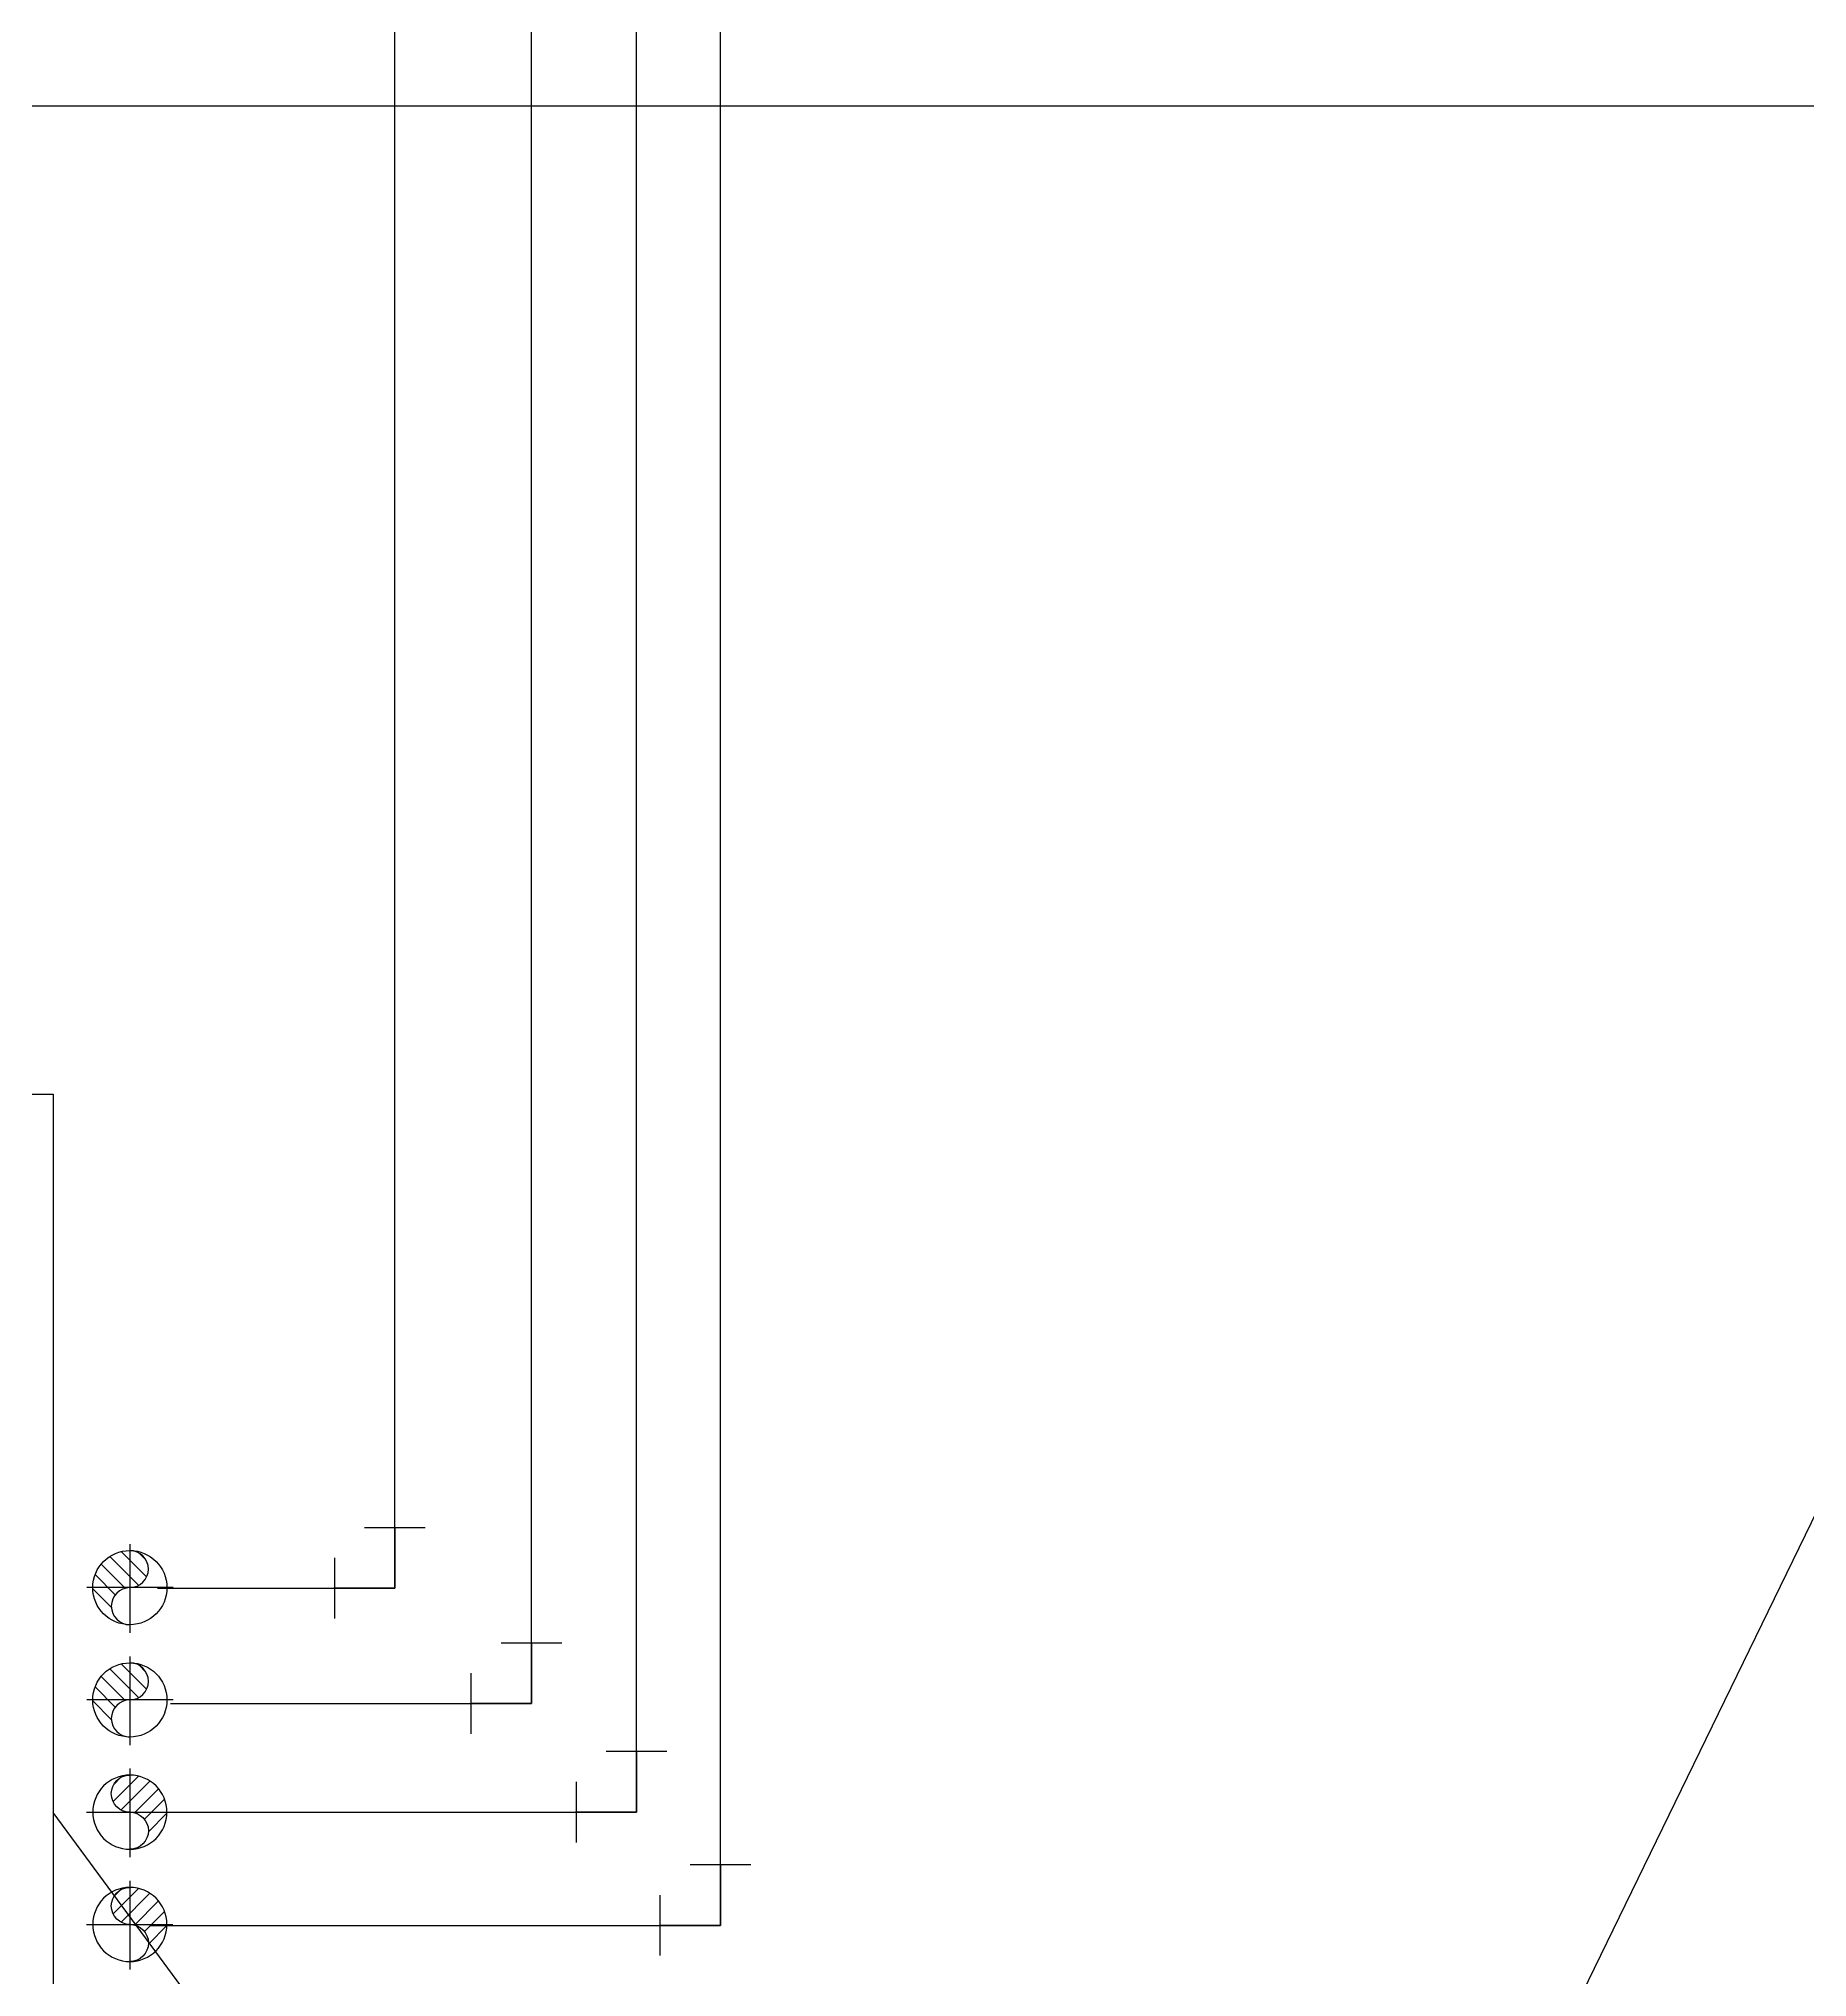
# Model space of a CAD drawing. Header units: millimetres. Extents: x 98929 to 11941380, y 952 to 54154.
# Drawn here: x 316824 to 320762, y 12608 to 16925 of the extents above; entities that cross this region are included whole.
import ezdxf

# ---------------------------------------------------------------- set-up
doc = ezdxf.new("R2010")
doc.units = ezdxf.units.MM
doc.layers.add('-급탕', color=2, linetype='Continuous', lineweight=30)
for name, color, linetype in [('ARCH', 9, 'Continuous'), ('RD옥탑지붕', 3, 'Continuous'), ('SLEEVE(F)입상B2', 232, 'Continuous')]:
    doc.layers.add(name, color=color, linetype=linetype)
doc.styles.get("Standard").update_dxf_attribs({"font": 'simple.shx', "bigfont": 'whgtxt.shx'})

# ---------------------------------------------------------------- blocks, each defined once
blk = doc.blocks.new('SAMSAN-CRN-96 RC')
at = {"color": 7, "char_height": 5}
for insert, attachment_point in [((6394.1, 4339.1), 6), ((5804.9, 2875.2), 4), ((7128.9, 2875.2), 4), ((5641.6, 2808.6), 6), ((6965.6, 2808.6), 6), ((5633.6, 2721.6), 6), ((6957.6, 2721.6), 6), ((5477.4, 1965.2), 4)]:
    blk.add_mtext('\\A1;', dxfattribs=dict(at, insert=insert, attachment_point=attachment_point))
blk = doc.blocks.new('*X44')
at = {"color": 0}
for p, q in [((2879.542, 10374.874), (2880.226, 10375.558)), ((2879.581, 10375.355), (2879.765, 10375.538)), ((2879.674, 10374.564), (2880.454, 10375.344)), ((2879.882, 10374.33), (2880.531, 10374.979)), ((2880.163, 10374.169), (2880.706, 10374.712)), ((2880.542, 10374.106), (2881.042, 10374.606))]:
    blk.add_line(p, q, dxfattribs=at)
blk = doc.blocks.new('c-sec')
at = {"color": 1}
for p, q in [((0, 0.586), (0, -0.581)), ((-0.587, 0), (0.608, 0))]:
    blk.add_line(p, q, dxfattribs=at)
at = {"color": 0}
blk.add_circle((0, 0), 0.5, dxfattribs=at)
at = {"color": 1}
for centre, start, end in [((-0.25, 0), 0, 180), ((0.25, 0), 180, 0)]:
    blk.add_arc(centre, 0.25, start, end, dxfattribs=at)
at = {"color": 1, "xscale": 0.5, "yscale": 0.5, "zscale": 0.5}
blk.add_blockref('*X44', (-1440.257, -5187.553), dxfattribs=at)
blk = doc.blocks.new('SA20L')
at = {"color": 2, "linetype": 'Continuous'}
for p, q in [((1.591, 0.53), (0.53, 1.591)), ((0.53, -1.591), (1.591, -0.53))]:
    blk.add_line(p, q, dxfattribs=at)
at = {"color": 0, "linetype": 'Continuous'}
blk.add_lwpolyline([(1.061, -1.061), (0, 0), (1.061, 1.061)], dxfattribs=at)
at = {"color": 2, "linetype": 'Continuous'}
for p in [(1.061, 1.061), (1.061, -1.061)]:
    blk.add_point(p, dxfattribs=at)

msp = doc.modelspace()

# ---------------------------------------------------------------- linework, layer by layer
at = {"layer": 'ARCH'}
for p, q in [((322306.6, 16775.3), (314006.6, 16775.3)), ((316856.6, 5575.3), (322306.6, 16775.3)), ((313806.6, 14575.3), (316856.6, 14575.3)), ((316856.6, 14575.3), (316856.6, 5375.3)), ((322306.6, 5575.3), (316856.6, 12975.3))]:
    msp.add_line(p, q, dxfattribs=at)
at = {"layer": 'RD옥탑지붕', "color": 6, "linetype": 'Continuous', "lineweight": -3}
for p, q in [((317921.7, 13217.7), (317921.7, 25296.6)), ((318155.8, 12976.3), (318155.8, 25055.2)), ((318342.7, 12724), (318342.7, 24802.9)), ((317617.6, 13474.6), (317617.6, 22939)), ((317088.9, 13474.6), (317617.6, 13474.6)), ((317117.9, 13217.7), (317921.7, 13217.7)), ((317020.7, 12976.3), (318155.8, 12976.3)), ((317073.7, 12724), (318342.7, 12724))]:
    msp.add_line(p, q, dxfattribs=at)

# ---------------------------------------------------------------- block references
at = {"layer": '-급탕', "color": 6, "linetype": 'Continuous', "ltscale": 10, "xscale": 90.00000000000166, "zscale": 89.99999999996892, "rotation": 135.0000469374927}
for p, yscale in [((317617.6, 13474.6), 89.99999999996385), ((317921.7, 13217.7), 89.99999999996362), ((318155.8, 12976.3), 89.99999999996362), ((318342.7, 12724), 89.99999999996362)]:
    msp.add_blockref('SA20L', p, dxfattribs=dict(at, yscale=yscale))
at = {"color": 7, "xscale": 1.714285714284154, "yscale": 1.714285714284154, "zscale": 1.714285714284154}
msp.add_blockref('SAMSAN-CRN-96 RC', (308505.5, 9339.4), dxfattribs=at)
at = {"layer": 'SLEEVE(F)입상B2', "yscale": 165.2000000000116, "zscale": 165.2}
for p, xscale, rotation in [((317027.3, 13476), 165.2000000000116, 270), ((317027.3, 13226), 165.2000000000116, 270), ((317027.3, 12976), -165.2000000000116, 90), ((317027.3, 12726), -165.2000000000116, 90)]:
    msp.add_blockref('c-sec', p, dxfattribs=dict(at, xscale=xscale, rotation=rotation))

doc.saveas('drawing.dxf')
